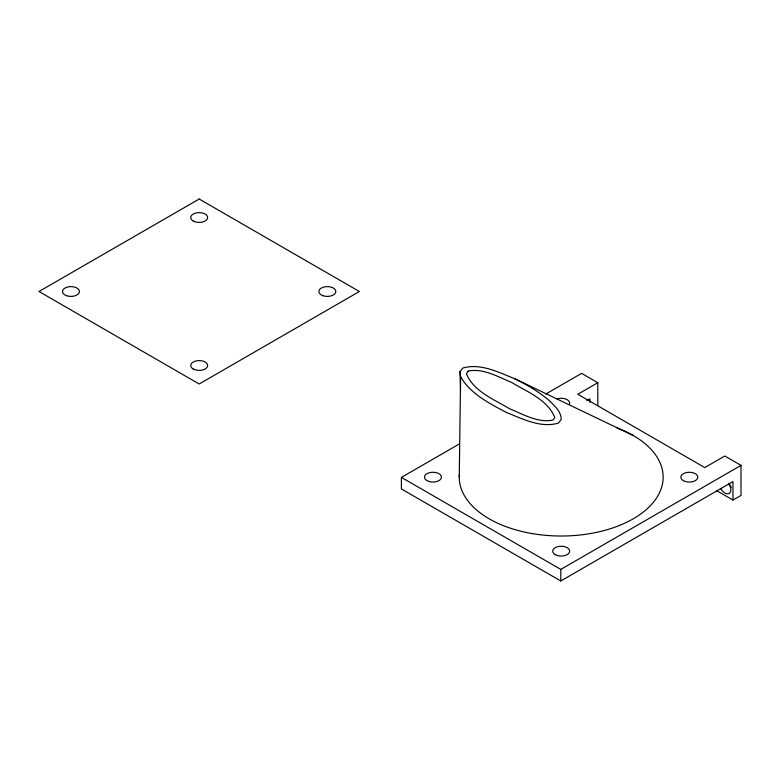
<?xml version="1.0" encoding="UTF-8"?>
<svg xmlns="http://www.w3.org/2000/svg" width="780" height="780" viewBox="0 0 780 780"><rect width="100%" height="100%" fill="white"/><g stroke="black" fill="none" stroke-linecap="round" stroke-linejoin="round"><path stroke-width="1.17" d="M459.254 477.165L460.59 376.72L459.995 371.553L462.842 368.033C480.616 362.915 498.722 372.362 514.927 378.817L633.272 435.542M597.812 405.551L597.812 382.707L577.795 394.261L704.779 467.581L724.805 456.017L741 465.368L741 495.427L732.966 500.068L732.966 481.572L560.791 580.973L401.407 488.953L401.407 477.389L459.371 443.927M545.785 394.036L581.617 373.347L597.812 382.707M586.852 400.589L589.875 398.843L589.875 402.314M401.407 477.389L560.791 569.41L741 465.368M514.927 378.817C527.192 384.832 538.99 391.862 549.422 400.725C554.531 406.01 561.434 411.548 561.161 419.63L558.304 423.15C540.54 428.269 522.425 418.831 506.22 412.376C489.284 403.377 470.515 393.919 460.59 376.72M716.761 490.717L732.966 500.068M459.995 371.553L460.57 390.839M560.791 569.41L560.791 580.973M556.949 398.931A8.492 4.904 0 0 1 566.368 399.282A8.492 4.904 0 0 1 569.4 404.45M616.922 427.879A101.946 58.851 0 0 1 607.922 529.474A101.946 58.851 0 0 1 459.332 474.805M731.347 487.305A8.492 4.904 60 0 1 728.657 483.951M729.134 483.678A8.492 4.904 60 0 1 729.134 493.486A8.492 4.904 60 0 1 720.642 488.582M468.166 371.085L466.421 373.766C473.645 391.511 494.208 399.457 509.671 408.788C523.253 414.316 537.898 423.169 553.02 420.079L554.765 417.407C547.531 399.652 526.978 391.716 511.505 382.375C497.933 376.857 483.288 367.994 468.166 371.085M199.183 199.027L39 291.505L199.183 383.994L359.365 291.505L199.183 199.027M193.177 368.959A8.492 4.904 0 0 0 207.392 366.766A8.492 4.904 0 0 0 196.989 360.76A8.492 4.904 0 0 0 193.177 368.959M193.177 220.993A8.492 4.904 0 0 0 207.392 218.79A8.492 4.904 0 0 0 196.989 212.784A8.492 4.904 0 0 0 193.177 220.993M66.719 295.756A8.492 4.904 0 0 0 79.462 291.505A8.492 4.904 0 0 0 66.719 287.264A8.492 4.904 0 0 0 66.719 295.756M323.086 295.756A8.492 4.904 0 0 0 335.829 291.505A8.492 4.904 0 0 0 323.086 287.264A8.492 4.904 0 0 0 323.086 295.756M428.727 481.406A8.492 4.904 0 0 0 441.47 477.165A8.492 4.904 0 0 0 428.727 472.914A8.492 4.904 0 0 0 428.727 481.406M555.184 554.619A8.492 4.904 0 0 0 569.4 552.416A8.492 4.904 0 0 0 558.997 546.409A8.492 4.904 0 0 0 555.184 554.619M683.329 480.626A8.492 4.904 0 0 0 697.544 478.433A8.492 4.904 0 0 0 687.141 472.427A8.492 4.904 0 0 0 683.329 480.626"/></g></svg>
